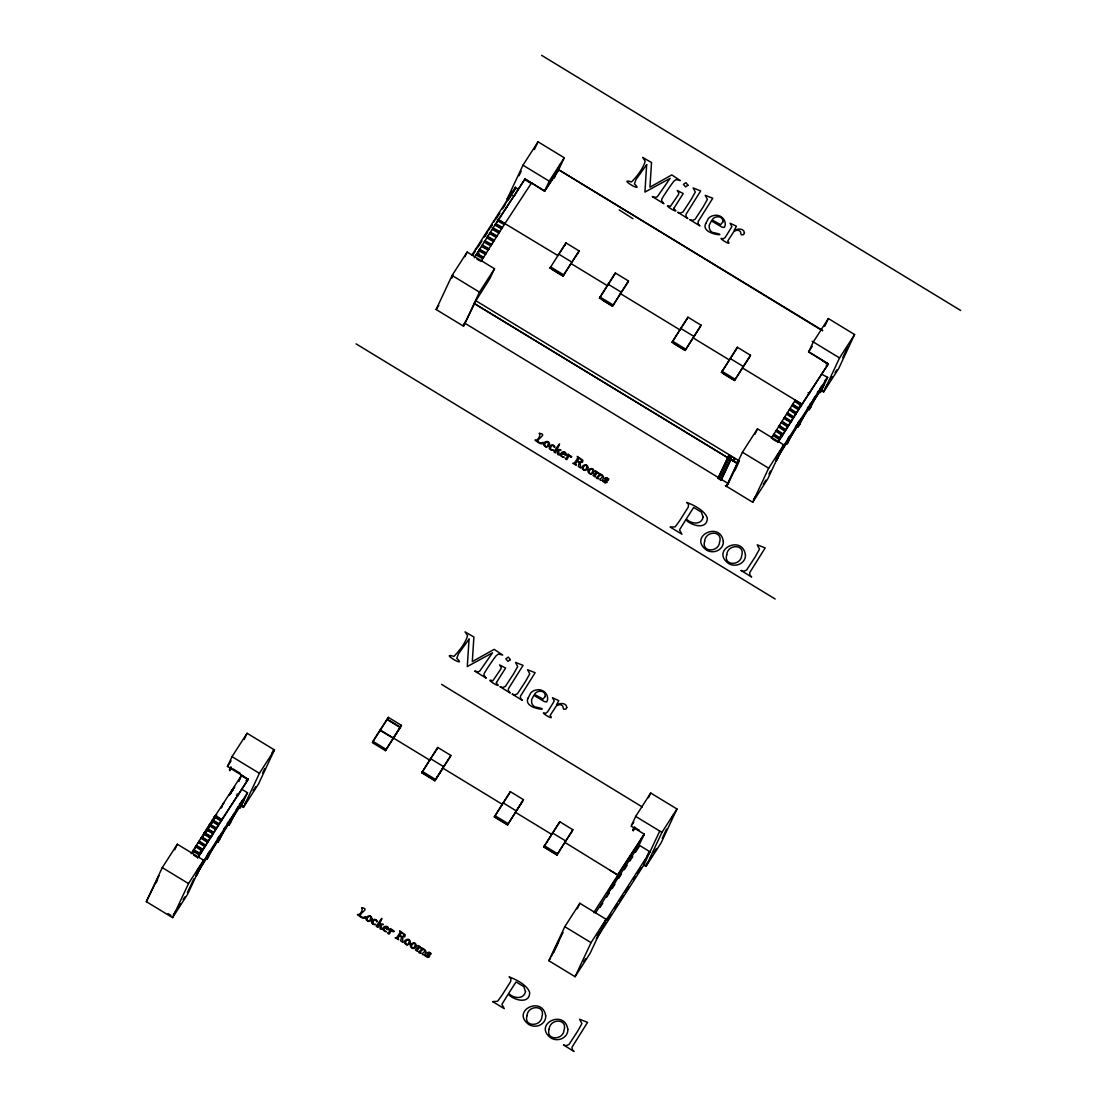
<?xml version="1.0" encoding="UTF-8"?>
<svg xmlns="http://www.w3.org/2000/svg" width="1107" height="1107" viewBox="0 0 1107 1107"><rect width="100%" height="100%" fill="white"/><g stroke="black" fill="none" stroke-linecap="round" stroke-linejoin="round"><path stroke-width="1.5" d="M192.853 851.062L199.412 855.047M193.255 850.411L199.897 854.272M193.739 849.636L200.312 853.635M195.538 846.8L202.097 850.785M196.437 845.374L202.996 849.373M198.236 842.538L204.795 846.523M199.122 841.112L205.694 845.111M200.92 838.276L207.479 842.261M201.82 836.85L208.379 840.85M203.619 834.014L210.178 837.999M204.02 833.363L210.579 837.362M204.504 832.589L211.077 836.588M206.303 829.752L212.862 833.737M206.718 829.101L213.277 833.101M207.203 828.327L213.762 832.326M209.002 825.49L215.561 829.489M209.403 824.84L215.962 828.839M209.887 824.065L216.46 828.064M211.686 821.228L218.245 825.227M212.101 820.578L218.66 824.577M212.586 819.803L219.144 823.802M214.384 816.966L220.943 820.965M214.786 816.316L221.345 820.315M199.814 854.41L193.351 850.19M202.512 850.148L196.036 845.928M205.196 845.886L198.734 841.666M207.895 841.624L201.419 837.404M476.093 254.914L482.749 258.692M476.992 253.503L483.648 257.267M478.778 250.652L485.433 254.43M479.193 250.016L485.931 253.655M479.677 249.241L486.333 253.005M481.476 246.391L488.132 250.168M481.877 245.754L488.616 249.393M482.375 244.979L489.031 248.743M484.16 242.129L490.816 245.906M484.575 241.492L491.314 245.131M485.06 240.717L491.716 244.481M486.859 237.88L493.514 241.644M487.26 237.23L493.999 240.869L487.357 237.009M487.758 236.455L494.414 240.219M489.543 233.619L496.199 237.382M490.443 232.193L497.098 235.957M492.241 229.357L498.897 233.12M493.141 227.931L499.797 231.695M494.926 225.095L501.582 228.858M495.341 224.444L501.997 228.208M495.424 224.32L502.08 228.084M495.825 223.669L502.481 227.433M497.624 220.833L504.28 224.596M498.025 220.182L524.967 178.947L544.658 190.93L557.001 172.139L554.081 178.338M474.197 303.47L737.262 463.473L474.197 303.47L489.944 278.48L494.511 268.738L467.126 252.064L452.085 275.463L436.13 309.517L463.515 326.191L475.166 302.349M475.913 300.772L738.936 460.664L726.469 486.277L752.718 502.26L767.76 478.861L783.714 444.806L757.465 428.824L742.423 452.223L726.469 486.277L728.475 483.15M549.985 268.198L550.525 266.87L563.643 274.868L563.117 276.183L551.452 269.084M442.731 768.327L434.899 780.726L421.781 772.741L429.696 760.108L380.282 730.025L372.367 742.659L385.485 750.643L386.025 749.314L372.893 741.33L388.308 717.35L401.44 725.348L393.206 738.411M599.399 298.281L615.354 272.986L628.472 280.97L627.337 283.24M421.781 772.741L437.722 747.446L450.853 755.431L449.705 757.7M628.472 280.97L612.531 306.279L602.319 300.052M434.899 780.726L450.853 755.431M671.991 342.478L687.931 317.183L701.063 325.167L699.915 327.437M522.49 801.496L507.49 824.923L494.359 816.924L510.313 791.63L523.431 799.628L515.212 812.676M673.443 343.364L685.108 350.462L701.063 325.167M507.49 824.923L523.431 799.628M721.404 372.561L737.345 347.266L750.477 355.25L749.328 357.519M610.054 870.31L617.568 874.89L564.819 842.372L556.904 855.005L543.772 847.007L559.727 821.712L572.845 829.71L571.71 831.98M750.477 355.25L734.522 380.545L722.857 373.446M556.904 855.005L572.845 829.71M779.549 439.673L773.073 435.438M779.951 439.022L773.489 434.802M780.449 438.247L773.973 434.027M782.248 435.411L775.772 431.19M782.649 434.76L776.256 430.415M783.133 433.986L776.671 429.765M784.932 431.149L778.456 426.928M785.333 430.498L778.954 426.153L785.43 430.277M785.832 429.724L779.356 425.503M787.631 426.887L781.155 422.666M788.032 426.237L781.639 421.892M788.516 425.462L782.054 421.241M790.716 421.975L784.337 417.63M790.799 421.85L784.254 417.754M791.214 421.2L784.738 416.979M793.013 418.363L786.537 414.143M793.415 417.713L786.939 413.492M793.899 416.938L787.437 412.717M795.698 414.101L789.222 409.881M796.113 413.451L789.637 409.23M796.597 412.676L790.121 408.455M798.396 409.839L791.92 405.619M798.797 409.189L792.404 404.844L798.894 408.967M799.282 408.414L792.82 404.193M801.081 405.577L794.605 401.357M801.496 404.927L795.02 400.706M544.644 191.317L531.526 182.932M146.332 901.665L162.272 867.611L177.328 844.212L203.563 860.181L187.623 894.235L172.567 917.634L146.332 901.665L159.021 875.72M156.17 882.749L157.609 879.678M174.712 849.775L177.328 844.212M451.725 278.341L453.164 275.269M464.954 256.713L467.126 252.064M241.603 775.329L248.176 779.328L227.461 766.39L232.027 756.648L247.069 733.249L274.453 749.923L258.512 783.977L243.457 807.377L241.271 806.034L247.511 792.737L241.644 789.166M230.796 766.985L229.37 770.029L231.128 767.303M244.177 739.434L247.069 733.249M195.067 847.713L194.624 848.64L195.856 846.495L195.413 847.422M193.96 850.536L194.541 849.304L193.753 850.522M202.539 836.92L203.909 834.47L202.539 836.92A1.813 0.775 32.7 0 0 203.176 837.113M204.006 833.806L205.224 831.661L204.781 832.589M205.75 832.049L206.622 830.195M206.027 832.215L206.635 830.707M206.995 829.835L208.614 826.915L207.936 828.368M207.161 830.125L207.687 829.115M208.822 827.026L207.106 830.25L207.729 828.949M209.195 826.417L209.652 825.255L208.849 826.555M479.151 253.254L477.892 252.479L478.293 251.635M209.348 826.708L209.929 825.421M209.472 826.583L209.873 825.711M211.229 823.248L212.115 821.38L211.451 822.999L211.797 822.127M211.479 822.944L213.693 818.986L212.793 820.536M211.506 823.414L211.907 822.543M197.613 857.897L221.774 819.512L215.201 815.513L213.776 818.322L215.284 815.472M212.793 821.076L214.357 817.935M213.582 820.135L214.301 818.502M213.928 819.844L214.315 819.042M214.841 817.907L216.363 815.001M215.74 816.828L216.183 815.568M216.045 816.62L216.003 815.499M487.661 236.801L487.26 237.645L488.478 235.487M221.732 806.74L221.151 807.972L221.94 806.754M557.734 171.71L564.266 157.775L538.016 141.793L522.974 165.192L507.02 199.246L509.677 195.123M199.924 851.878L201.197 852.639L201.585 851.795L198.015 857.455M201.197 852.639L230.353 806.795M497.43 221.345L497.029 222.189L513.925 196.16M508.238 198.748L511.835 191.082M519.017 175.736L521.176 171.142M230.602 793.207L230.021 794.439L230.989 792.598L230.201 793.816M231.889 790.44L231.086 791.948L232.304 789.789L231.861 790.73M172.567 917.634L188.522 883.58L203.563 860.181M210.565 837.805L211.783 835.647L210.565 837.805L209.306 837.03M512.666 193.185L515.447 187.277L518.173 189.477M534.39 149.542L538.016 141.793M240.939 776.422L241.727 775.08L214.592 816.828M187.401 892.588L193.877 878.778M195.635 875.485L196.16 876.204C195.192 876.855 219.131 834.069 207.134 859.143L206.456 858.728L209.97 851.228M196.299 874.046L198.319 869.728M514.783 194.846L514.34 195.787L524.704 179.5M197.572 874.018L197.032 873.285M197.71 871.846L200.409 866.103L201.087 866.518M196.16 876.204L199.675 868.704L198.997 868.289M524.967 178.947L531.415 183.181M531.581 182.863L504.903 223.614L498.33 219.629L557.914 255.579L564.985 244.785M207.134 859.143C206.137 859.862 230.048 817.077 218.01 842.233L217.318 841.818L220.155 835.757M236.386 795.172L237.645 795.933L238.088 795.006L229.979 807.363M237.645 795.933L248.023 779.632M218.01 842.233L221.566 833.571M219.421 840.047L224.666 829.461L232.498 817.436L229.052 825.047L228.374 824.632L231.875 817.146L232.567 817.561M229.924 822.127L230.464 822.861L229.052 825.047M230.602 820.688L232.622 816.385M230.464 822.861L235.708 812.275L243.609 800.375L240.094 807.875L239.416 807.446L242.862 799.835L242.046 800.776M463.515 326.191L479.469 292.137L494.511 268.738M243.457 807.377L259.412 773.323L274.453 749.923M262.608 773.115L264.767 768.521M271.948 753.175L273.387 750.117M556.876 172.36L544.658 190.93L549.224 181.174L564.266 157.775M557.444 170.243L560.322 164.113M620.294 293.978L627.531 282.852M731.34 458.506L721.044 480.203L718.042 478.362L727.866 457.412M718.042 478.362L727.631 458.173M719.55 479.289L729.361 458.326M721.044 480.203L730.869 459.239M733.249 459.972L732.792 460.595M734.301 458.173L732.64 460.816M733.512 461.315L735.131 458.672M737.995 460.415L736.75 462.491M737.497 463.75L728.226 483.551L721.515 479.469M734.868 470.433L739.185 461.232M754.849 434.387L757.465 428.824M808.456 351.929L828.313 363.94L808.733 351.708L813.299 341.952L828.354 318.553L854.604 334.535L838.649 368.589L823.608 391.989L821.422 390.66L827.649 377.349L821.629 374.221M824.729 326.288L828.354 318.553M771.288 438.289L795.352 400.125M780.075 436.49L781.334 437.251L781.736 436.407L778.152 442.067M781.334 437.251L800.887 406.089L800.486 406.933L799.226 406.172M752.718 502.26L768.659 468.206L783.714 444.806M790.702 422.417L791.92 420.273L790.702 422.417L783.839 418.404M768.978 474.128L770.417 471.07M775.772 460.097L776.311 460.83C775.329 461.481 799.268 418.695 787.271 443.769L786.593 443.34L789.429 437.279M776.436 458.658L779.134 452.915M777.183 457.897L777.709 458.63M777.847 456.471L780.546 450.715M776.311 460.83L779.757 453.206L776.353 457.952M808.055 392.708L809.314 393.469L809.452 392.777M810.49 391.408L809.314 393.469M787.271 443.769C786.274 444.474 810.186 401.689 798.147 426.859L797.455 426.444L800.97 418.944L801.662 419.359M798.147 426.859L799.558 424.659L799.019 423.939L799.697 424.355M799.558 424.659L804.803 414.073L812.635 402.062L809.189 409.673L808.511 409.258L811.957 401.647M548.837 960.724L564.791 926.684L579.833 903.27L606.082 919.253L590.128 953.307L575.087 976.706L548.837 960.724L550.594 957.998M810.116 391.975L828.161 364.245L821.602 360.259L821.906 359.623M551.314 956.476L563.062 932.357M553.652 952.56L558.689 941.822M810.061 406.753L810.601 407.473L809.189 409.673M810.739 405.314L813.437 399.558L814.115 399.973L810.601 407.473M577.231 908.847L579.833 903.27M824.452 382.081L825.767 379.258M823.746 384.987L823.068 384.572L819.554 392.072L820.245 392.487L823.691 384.876L814.115 399.973M823.608 391.989L839.549 357.935L854.604 334.535M842.745 357.727L847.768 347.003M659.744 831.053L643.79 865.107L645.976 866.449L661.017 843.036L676.972 808.996L650.722 793.013L635.681 816.413L631.115 826.154L644.232 834.152L639.085 845.139L595.345 913.192M642.309 806.989L441.555 684.361M634.173 827.178L632.761 830.181L634.768 827.067M648.55 797.649L650.722 793.013M607.632 893.224L610.331 887.897M608.573 891.758L611.41 886.154M609.514 890.291L612.448 884.479M610.607 888.589L612.78 883.939M611.382 887.371L613.776 882.362M611.161 888.575L617.498 876.606M613.582 883.953L615.962 878.958M614.676 882.251L617.139 877.173M615.783 880.549L617.983 875.914M616.724 879.083L619.629 873.506L617.651 877.616M575.087 976.706L591.041 942.652L606.082 919.253M643.527 863.585L645.506 859.35M646.82 856.541L648.799 852.307M645.976 866.449L661.931 832.395L676.972 808.996M662.249 838.317L666.552 829.115M671.589 818.391L673.028 815.319M822.667 330.467L558.578 169.689L822.515 330.785M564.791 245.173L565.94 242.903L579.058 250.888L577.909 253.157M632.983 218.702L619.187 209.915M388.308 717.35L387.173 719.619L400.291 727.617M614.205 275.256L615.354 272.986M436.587 749.716L437.722 747.446M686.797 319.439L687.931 317.183M509.165 793.899L510.313 791.63M736.21 349.535L737.345 347.266M558.578 823.982L559.727 821.712M801.98 404.083L795.227 400.374M491.01 226.852L491.799 225.427M234.075 813.507L233.286 814.946L233.978 815.361M814.226 398.119L815.167 396.472M232.498 790.813L233.203 789.595M223.974 829.032L225.025 827.247M229.26 795.186L230.754 792.764M232.927 789.429L232.041 791.671M493.777 221.995L494.884 220.155M236.082 810.061L238.323 806.366M207.549 828.659L207.424 829.752L208.683 827.538M207.881 828.7L208.683 827.386M483.98 237.119L487.191 232.041M505.857 203.093L506.992 201.266M209.126 826.666L209.638 825.836M209.112 826.721L209.624 825.905M795.352 427.025L796.473 425.199M817.34 392.819L818.474 390.992M613.112 883.386L607.411 893.584L618.093 876.689M474.294 257.765L498.454 219.38M480.95 261.529L505.013 223.365M565.94 242.903L550.082 267.977L563.2 275.961L571.032 263.563L607.328 285.661L614.399 274.868M191.151 853.663L215.201 815.513M192.051 852.985L193.282 851.158M192.327 853.151L193.047 852.016M210.288 824.231L210.994 823.138L210.87 824.12M233.314 788.793L234.656 786.842L234.324 787.824M563.643 274.868L579.058 250.888M607.328 285.661L599.496 298.06L612.614 306.044L620.446 293.646L679.906 329.844L686.99 319.051M385.582 750.408L401.44 725.348M385.485 750.643L393.317 738.244L380.088 730.412L387.367 719.232L400.485 727.23L393.414 738.023M679.906 329.844L672.074 342.243L685.205 350.241M685.108 350.462L700.108 327.049M736.404 349.134L721.501 372.326L734.619 380.324L742.451 367.925L801.911 404.124L777.751 442.509M494.359 816.924L502.287 804.305L442.828 768.106L434.996 780.504L421.864 772.506M727.437 457.648L729.112 455.005M728.946 458.575L730.62 455.932M730.454 459.488L732.114 456.845M543.772 847.007L551.701 834.387L515.405 812.289M593.739 912.625L644.232 834.152M613.07 883.469L614.952 880.48M496.019 218.328L497.112 216.598M227.281 823.553L228.374 821.823M807.418 408.179L808.525 406.435M436.13 309.517L438.787 305.394M471.693 255.316L515.447 187.277M472.661 255.385L475.457 251.026M478.252 246.681L481.988 240.869M484.797 236.511L487.592 232.166M490.387 227.807L492.255 224.901M495.991 219.103L499.727 213.291M502.523 208.932L505.318 204.574M508.127 200.229L511.849 194.417M513.717 191.511L515.585 188.619M477.892 252.479L478.681 251.261M463.376 324.849L465.12 322.123M229.813 770.749L231.557 768.009M206.663 830.112L208.877 826.901M212.323 821.436L214.371 818.377M215.408 816.786L216.612 814.627M239.928 778.442L240.717 777.225L238.475 781.542L239.264 780.324M205.694 832.173L206.525 830.831M239.057 780.31L239.845 779.093M205.957 832.339L206.801 830.997M211.492 823.428L212.336 822.072M213.526 820.259L214.578 818.668M215.671 816.952L216.515 815.61M200.035 866.573L247.511 792.737M196.894 873.603L208.005 856.223L208.545 856.956M208.725 855.199L217.47 841.514M218.729 839.632L228.512 824.328L229.204 824.743M230.657 821.076L240.344 805.924M240.094 807.875L241.271 806.034M173.315 914.908L175.999 910.757M177.77 907.989L180.455 903.824M183.125 899.659L184.911 896.891M245.104 803.267L246.889 800.486M253.116 790.785L255.8 786.62M725.334 485.586L726.275 486.568M800.486 406.933L809.757 392.542M777.391 455.531L827.649 377.349M777.903 456.859L788.142 440.835M788.862 439.811L797.607 426.126M798.867 424.244L808.65 408.94L809.342 409.355M810.794 405.702L819.706 391.753M820.245 392.487L821.422 390.66M753.466 499.534L756.136 495.369M763.263 484.285L765.933 480.12M825.241 387.879L827.026 385.111M830.582 379.563L832.367 376.781M835.038 372.63L836.823 369.849M633.204 830.9L635.21 827.773L639.417 830.333M608.947 890.415L619.408 873.866M608.476 891.412L611.202 887.136M611.451 886.776L615.589 880.314M615.838 879.954L618.564 875.679M600.036 907.449L602.831 903.091M606.567 897.293L609.362 892.934M612.171 888.575L614.966 884.23M618.702 878.418L621.497 874.06M624.306 869.715L627.102 865.356M629.897 860.997L632.706 856.638M635.501 852.293L639.237 846.481M601.627 927.085L650.03 851.809L639.085 845.139M597.13 936.121L599.925 931.762M603.661 925.964L605.529 923.058M607.397 920.152L611.133 914.354M614.869 908.543L617.664 904.184M619.533 901.278L623.269 895.48M625.123 892.574L628.859 886.762M633.522 879.512L635.39 876.606M637.258 873.7L640.995 867.902M596.327 938.944L643.79 865.107M583.859 961.513L585.645 958.731M645.838 865.107L647.609 862.325M650.293 858.174L652.065 855.407M653.85 852.625L656.52 848.474M212.267 821.131L213.181 819.72M212.53 821.297L213.319 820.052M508.085 199.537L511.199 195.053L512.223 195.33M239.43 804.637L241.326 801.772M217.415 838.871L219.297 836.048M819.567 389.249L821.463 386.398M797.566 423.483L799.434 420.66M544.658 190.93L558.578 169.689M227.461 766.39L231.072 760.896M570.838 263.95L578.117 252.77M213.513 819.761L214.315 818.585M221.511 820.066L248.286 779.079M429.502 760.509L436.781 749.314M442.62 768.493L449.899 757.313M742.257 368.313L749.522 357.132M502.08 804.692L509.358 793.511M808.733 351.708L812.275 346.311M801.648 404.678L828.423 363.691M551.507 834.775L558.772 823.594M564.625 842.773L571.904 831.578M632 824.812L633.771 822.114M617.568 874.89L644.094 834.457M214.066 818.364L213.859 819.761M617.111 877.214L618.979 874.433M214.62 817.547L215.339 817.049L214.883 817.713M498.122 215.049L499.714 212.765M476.245 249.075L477.85 246.764M229.398 820.273L230.284 818.959M207.507 854.313L209.112 852.016M197.226 871.79L199.675 868.704M809.535 404.885L810.421 403.571M787.644 438.925L789.249 436.628M215.644 816.606L216.46 815.361M618.149 875.665L618.661 874.931M197.42 870.074L198.139 869.078M488.076 230.754L489.612 229.038M388.253 929.728L384.613 927.874L383.991 929.866A1.813 1.647 25.1 0 0 384.89 931.139C390.411 932.814 379.314 930.683 383.769 927.154A3.058 2.768 25.1 0 1 385.264 926.338L386.869 926.421A2.283 2.062 25.1 0 1 388.003 927.223L388.529 928.51M541.627 55.35L960.668 310.472M522.974 165.192L549.224 181.174M812.164 341.26L839.549 357.935M526.019 180.303L531.263 183.499M826.154 365.061L827.427 365.836M821.947 389.733L823.456 390.646M558.62 254.056L571.738 262.055M608.034 284.139L621.165 292.137M680.611 328.336L693.743 336.32M730.039 358.419L743.157 366.403M693.037 337.843L729.319 359.927M498.122 219.961L504.681 223.946M492.74 228.485L499.382 232.345M599.939 296.953L613.07 304.951M672.53 341.15L685.648 349.134M721.944 371.232L735.062 379.231M490.055 232.747L496.697 236.607M484.672 241.257L491.231 245.256M781.556 422.016L788.129 426.015M481.974 245.519L488.533 249.518M479.289 249.781L485.848 253.78M776.173 430.54L782.746 434.539M780.85 435.272L782.109 436.033M476.591 254.043L483.233 257.917M477.02 259.135L479.635 260.726M772.603 439.092L776.533 441.485M452.085 275.463L479.469 292.137M742.423 452.223L768.659 468.206M728.627 455.78L731.63 457.62M465.272 323.465L718.512 477.643M356.122 343.89L775.177 599.012M635.681 816.413L661.931 832.395M430.415 758.599L443.533 766.584M502.993 802.783L516.111 810.781M552.407 832.879L565.539 840.863M422.32 771.413L435.438 779.397M494.898 815.596L508.016 823.594M544.312 845.693L557.444 853.677M494.455 816.703L507.573 824.687M543.869 846.786L556.987 854.77M564.791 926.684L591.041 942.652M232.027 756.648L259.412 773.323M233.01 768.895L240.233 773.295M241.464 775.633L246.709 778.83M246.017 780.449L247.276 781.224M237.161 793.954L238.434 794.715M241.81 805.121L243.319 806.034M216.197 815.831L215.104 817.533M215.09 815.762L221.649 819.761M212.184 820.356L218.743 824.355M209.5 824.618L216.059 828.617M207.798 828.257L208.531 828.589M206.801 828.88L213.36 832.865M204.117 833.142L210.676 837.127M200.713 850.646L201.972 851.421M193.767 855.268L197.71 857.662M162.272 867.611L188.522 883.58M168.043 913.621L170.962 915.406M388.446 928.275A2.283 2.062 25.1 0 1 388.156 929.562M372.893 922.532L373.128 923.805A1.453 1.301 25.1 0 0 374.166 924.553C379.272 924.041 369.641 925.77 371.98 921.245A3.459 3.127 25.1 0 1 372.976 919.986C374.636 917.578 379.189 922.131 376.518 921.827C377.224 918.589 372.561 919.903 372.893 922.532M550.511 448.086L550.746 449.359A1.453 1.301 25.1 0 0 551.798 450.106C556.904 449.594 547.273 451.31 549.598 446.785A3.459 3.127 25.1 0 1 550.594 445.54C552.268 443.118 556.807 447.671 554.137 447.38C554.856 444.128 550.179 445.457 550.511 448.086M381.597 929.243C377.971 929.811 381.901 924.677 378.815 925.037C377.252 926.767 379.549 928.704 376.242 926.227C376.657 925.895 386.827 909.691 378.981 924.788C381.085 922.906 386.537 924.815 380.905 924.912L381.597 929.243M559.215 454.783C555.603 455.351 559.533 450.217 556.447 450.577C554.884 452.306 557.167 454.257 553.86 451.767C554.289 451.448 564.445 435.231 556.6 450.328C558.869 448.598 564.155 450.341 558.537 450.452L559.215 454.783M402.644 938.279L402.865 942.417L400.665 940.825L401.523 937.491L400.333 936.038L399.585 935.664L398.022 938.127L398.631 939.718L395.185 937.726L396.652 937.684L399.101 934.087L400.25 931.983L399.585 930.849L405.245 934.778L404.775 936.799L401.924 936.909L402.644 938.279M580.262 463.819L580.497 467.97L578.283 466.379L579.141 463.03L577.951 461.577L577.217 461.218L575.64 463.681L576.263 465.258L572.803 463.266L574.284 463.238L576.733 459.626L577.882 457.523L577.204 456.388L582.877 460.318L582.393 462.339L579.556 462.463L580.262 463.819M361.74 907.795C363.539 909.816 359.983 915.614 357.367 914.562C359.291 916.015 364.826 920.83 365.435 916.762A4.788 4.317 25.1 0 1 362.875 917.385C354.143 914.728 372.035 908.93 361.74 907.795M539.358 433.349C541.157 435.355 537.615 441.153 534.985 440.102C536.923 441.555 542.444 446.384 543.067 442.302A4.788 4.317 25.1 0 1 540.493 442.938C531.775 440.282 549.667 434.47 539.358 433.349M492.684 1001.614L504.294 1008.657L501.886 1004.367L508.155 994.211C513.44 1000.064 529.63 1004.796 529.686 992.605C527.292 984.538 514.257 978.74 509.109 976.9L510.922 978.879L510.631 981.563L502.149 995.013L497.597 1001.282L492.684 1001.614M500.226 686.824L510.216 693.01L508.556 691.128L508.321 688.9L523.071 665.362L515.53 662.401L517.689 666.511L513.593 673.831L505.415 686.368L502.758 687.544L500.226 686.824M512.292 694.172L522.283 700.357L520.622 698.475L520.387 696.248L535.138 672.71L527.596 669.749L529.755 673.859L525.659 681.179L517.495 693.715L514.824 694.892L512.292 694.172M563.518 1044.98L574.021 1051.484L572.277 1049.491L572.028 1047.153L587.554 1022.384L579.611 1019.27L581.895 1023.601L577.577 1031.309L568.984 1044.496L566.175 1045.728L563.518 1044.98M670.316 527.153L681.926 534.197L679.518 529.907L685.787 519.75C691.072 525.604 707.262 530.336 707.318 518.145C704.924 510.078 691.889 504.28 686.741 502.44L688.554 504.418L688.263 507.103L679.781 520.553L675.215 526.821L670.316 527.153M677.858 212.378L687.848 218.563L686.174 216.668L685.953 214.44L700.689 190.902L693.148 187.955L695.321 192.065L691.225 199.385L683.047 211.907L680.376 213.084L677.858 212.378M689.924 219.726L699.915 225.911L698.24 224.015L698.019 221.787L712.756 198.25L705.214 195.302L707.387 199.412L703.291 206.732L695.113 219.255L692.442 220.431L689.924 219.726M741.137 570.52L751.653 577.038L749.896 575.045L749.66 572.693L765.172 547.923L757.23 544.824L759.513 549.141L755.209 556.849L746.602 570.036L743.793 571.281L741.137 570.52M371.924 918.589L371.191 920.526L369.046 921.384A2.795 2.518 25.1 0 1 367.358 920.927C362.418 917.509 371.232 912.984 371.924 918.589M410.393 942.002L409.659 943.953L407.514 944.797A2.795 2.518 25.1 0 1 405.826 944.34C400.886 940.922 409.701 936.411 410.393 942.002M416.357 945.641L415.623 947.592L413.492 948.436A2.795 2.518 25.1 0 1 411.804 947.979C406.864 944.562 415.665 940.037 416.357 945.641M549.542 444.128L548.809 446.079L546.678 446.924A2.795 2.518 25.1 0 1 544.99 446.467C540.05 443.049 548.851 438.538 549.542 444.128M545.696 1015.825C546.235 1021.678 540.617 1026.3 535.041 1026.189A10.35 9.34 25.1 0 1 528.786 1024.487C510.452 1010.912 542.499 995.124 545.696 1015.825M567.808 1029.289C568.348 1035.142 562.73 1039.764 557.153 1039.653A10.35 9.34 25.1 0 1 550.912 1037.965C532.564 1024.376 564.612 1008.588 567.808 1029.289M588.025 467.555L587.277 469.506L585.146 470.35A2.795 2.518 25.1 0 1 583.458 469.894C578.518 466.476 587.319 461.951 588.025 467.555M593.989 471.181L593.255 473.132L591.11 473.976A2.795 2.518 25.1 0 1 589.422 473.519C584.482 470.101 593.297 465.59 593.989 471.181M723.328 541.365C723.867 547.218 718.235 551.84 712.673 551.729A10.35 9.34 25.1 0 1 706.418 550.041C688.07 536.452 720.131 520.664 723.328 541.365M745.44 554.828C745.98 560.682 740.348 565.303 734.785 565.193A10.35 9.34 25.1 0 1 728.531 563.505C710.196 549.916 742.244 534.128 745.44 554.828M496.448 682.493L496.434 683.337C504.405 690.519 482.195 677.152 492.781 680.847L500.848 668.988L501.236 667.549L499.617 664.933L505.595 668.005L496.448 682.493M674.08 208.047L674.052 208.877C682.023 216.073 659.814 202.692 670.399 206.4L678.48 194.528L678.854 193.088L677.235 190.473L683.227 193.545L674.08 208.047M425.213 955.811L427.579 957.458L429.544 956.725L428.257 952.698L430.153 953.085L430.319 954.871L431.177 953.528L429.073 952.117L427.33 952.712A1.425 1.287 25.1 0 0 427.164 953.653C430.402 960.668 425.738 952.989 425.213 955.811M602.831 481.351L605.211 482.998L607.176 482.265L605.889 478.252L607.785 478.625L607.951 480.424L608.808 479.082L606.691 477.657L604.948 478.252A1.425 1.287 25.1 0 0 604.796 479.206C608.13 486.028 603.204 478.805 602.831 481.351M469.05 639.113L467.292 666.566L492.504 652.812L479.774 671.063L478.058 671.866L474.668 671.05L486.291 678.19L484.008 675.284L484.16 673.499A238.503 215.27 25.1 0 1 496.268 655.593L498.551 654.057L502.73 655.053L494.179 649.352L472.302 661.612L473.893 637.009L465.037 631.848L467.583 635.722C465.258 643.471 459.447 650.639 453.884 656.437C438.414 651.442 468.067 668.919 456.79 658.374L458.381 653.946L469.05 639.113M646.668 164.652L644.911 192.106L670.136 178.352L657.392 196.603L655.676 197.42L652.286 196.603L663.909 203.73L661.626 200.837L661.792 199.052A238.503 215.27 25.1 0 1 673.9 181.147L676.169 179.597L680.348 180.607L671.797 174.906L649.934 187.166L651.525 162.549L642.655 157.388L645.201 161.276C642.876 169.025 637.078 176.193 631.516 181.977C616.045 176.995 645.685 194.458 634.422 183.928L635.999 179.486L646.668 164.652M417.976 945.558L418.46 946.693L415.374 950L417.74 951.356L417.242 950.65L419.069 947.896A1.854 1.674 25.1 0 1 420.646 947.467C424.285 950.027 414.599 952.726 421.061 953.279C418.391 950.373 427.371 947.232 424.106 952.145C419.235 954.912 426.237 957.043 425.877 951.051C424.313 949.059 422.058 947.495 419.345 947.343L419.844 946.43L417.976 945.558M528.136 697.963C521.978 710.071 556.987 711.109 534.792 706.847A6.407 5.784 25.1 0 1 531.637 702.392L531.637 699.555L533.823 695.376L544.395 701.603L546.637 701.893A7.597 6.863 25.1 0 0 547.591 697.631C547.038 692.166 541.295 688.568 536.106 689.993A10.766 9.714 25.1 0 0 530.834 692.83L528.136 697.963M560.626 454.161C559.118 457.551 567.794 457.648 562.522 456.679A1.813 1.647 25.1 0 1 561.623 455.406L562.245 453.413L565.885 455.268A2.159 1.951 25.1 0 0 566.147 454.064L565.622 452.777A2.283 2.062 25.1 0 0 564.501 451.96L562.896 451.891A3.058 2.768 25.1 0 0 561.387 452.694L560.626 454.161M595.594 471.098L596.092 472.232L593.006 475.553L595.358 476.909L594.874 476.19L596.701 473.436A1.854 1.674 25.1 0 1 598.264 473.021C601.917 475.567 592.231 478.266 598.693 478.819C596.009 475.913 605.003 472.786 601.724 477.698C596.853 480.466 603.869 482.597 603.509 476.591C601.945 474.599 599.69 473.049 596.964 472.883L597.476 471.969L595.594 471.098M705.754 223.517C699.596 235.625 734.605 236.663 712.41 232.401A6.407 5.784 25.1 0 1 709.269 227.931L709.255 225.095L711.455 220.93L722.027 227.156L724.255 227.447A7.597 6.863 25.1 0 0 725.21 223.171C724.656 217.705 718.927 214.108 713.738 215.533A10.766 9.714 25.1 0 0 708.452 218.37L705.754 223.517M366.874 918.547C369.323 927.749 374.124 909.871 366.874 918.547M405.356 941.974C407.791 951.176 412.593 933.298 405.356 941.974M411.32 945.613C413.755 954.801 418.557 936.923 411.32 945.613M544.506 444.101C546.941 453.303 551.743 435.425 544.506 444.101M527.001 1015.714C523.486 1027.158 541.115 1026.95 541.946 1016.655C545.737 1004.852 527.859 1004.838 527.001 1015.714M582.974 467.528C585.409 476.716 590.211 458.838 582.974 467.528M588.938 471.153C591.387 480.355 596.189 462.477 588.938 471.153M549.127 1029.178C545.599 1040.635 563.242 1040.414 564.058 1030.119C567.849 1018.315 549.985 1018.302 549.127 1029.178M704.633 541.254C701.105 552.711 718.747 552.49 719.564 542.195C723.369 530.391 705.491 530.378 704.633 541.254M726.746 554.718C723.231 566.175 740.86 565.954 741.69 555.659C745.481 543.855 727.603 543.841 726.746 554.718M510.355 659.675L507.947 661.322L505.802 658.817L508.293 657.101L510.355 659.675M687.973 185.229L685.579 186.875L683.434 184.357L685.911 182.655L687.973 185.229M393.981 931.305L393.082 931.803L392.252 930.517A1.993 1.799 25.1 0 0 390.951 930.945C389.47 933.312 389.373 935.595 387.588 932.869C390.826 933.118 388.668 926.255 391.712 929.382L391.062 930.572L393.013 930.212L393.981 931.305M571.613 456.859L570.7 457.357L569.87 456.07A1.993 1.799 25.1 0 0 568.583 456.485C567.102 458.865 566.992 461.149 565.22 458.409C568.445 458.672 566.3 451.808 569.33 454.922L568.68 456.126L570.645 455.766L571.613 456.859M566.812 707.47L565.843 709.2L563.615 709.227L562.73 706.003L560.696 704.702A7.016 6.324 25.1 0 0 556.143 706.197L550.082 715.523C556.129 722.456 537.31 710.168 545.516 713.392L547.619 711.843L554.247 701.077L552.462 697.687L558.786 700.676L556.503 704.896C559.658 702.945 566.549 702.475 566.812 707.47M744.43 233.01L743.475 234.739L741.233 234.767L740.362 231.543L738.327 230.242A7.016 6.324 25.1 0 0 733.761 231.737L727.714 241.077C733.761 247.996 714.928 235.708 723.134 238.932L725.251 237.382L731.879 226.631L730.094 223.227L736.418 226.215L734.135 230.45C737.29 228.499 744.181 228.028 744.43 233.01M565.483 453.718L564.847 454.479L562.425 453.15L564.376 452.21L565.483 453.718M387.851 928.178L387.229 928.925L384.793 927.597L386.744 926.67L387.851 928.178M722.857 221.981L720.643 224.638L712.078 219.947C714.665 215.27 723.563 215.63 722.857 221.981M545.239 696.441L543.011 699.084L534.446 694.407C537.033 689.716 545.931 690.09 545.239 696.441M703.166 517.19C701.215 525.465 690.976 523.902 686.285 518.962L693.674 507.49L701.381 512.112L703.166 517.19M525.534 991.651C523.583 999.925 513.357 998.362 508.667 993.422L516.042 981.937L523.749 986.572L525.534 991.651M581.784 460.54L581.092 461.633A2.131 1.923 25.1 0 1 579.182 461.84L577.384 460.941L579.362 457.938L581.784 460.54M404.166 934.986L403.474 936.093A2.131 1.923 25.1 0 1 401.564 936.301L399.752 935.401L401.73 932.398L404.166 934.986M223.047 803.931L222.604 804.858L223.835 802.713L223.047 803.931M506.314 207.77L505.871 208.697L507.089 206.552L506.314 207.77"/></g></svg>
